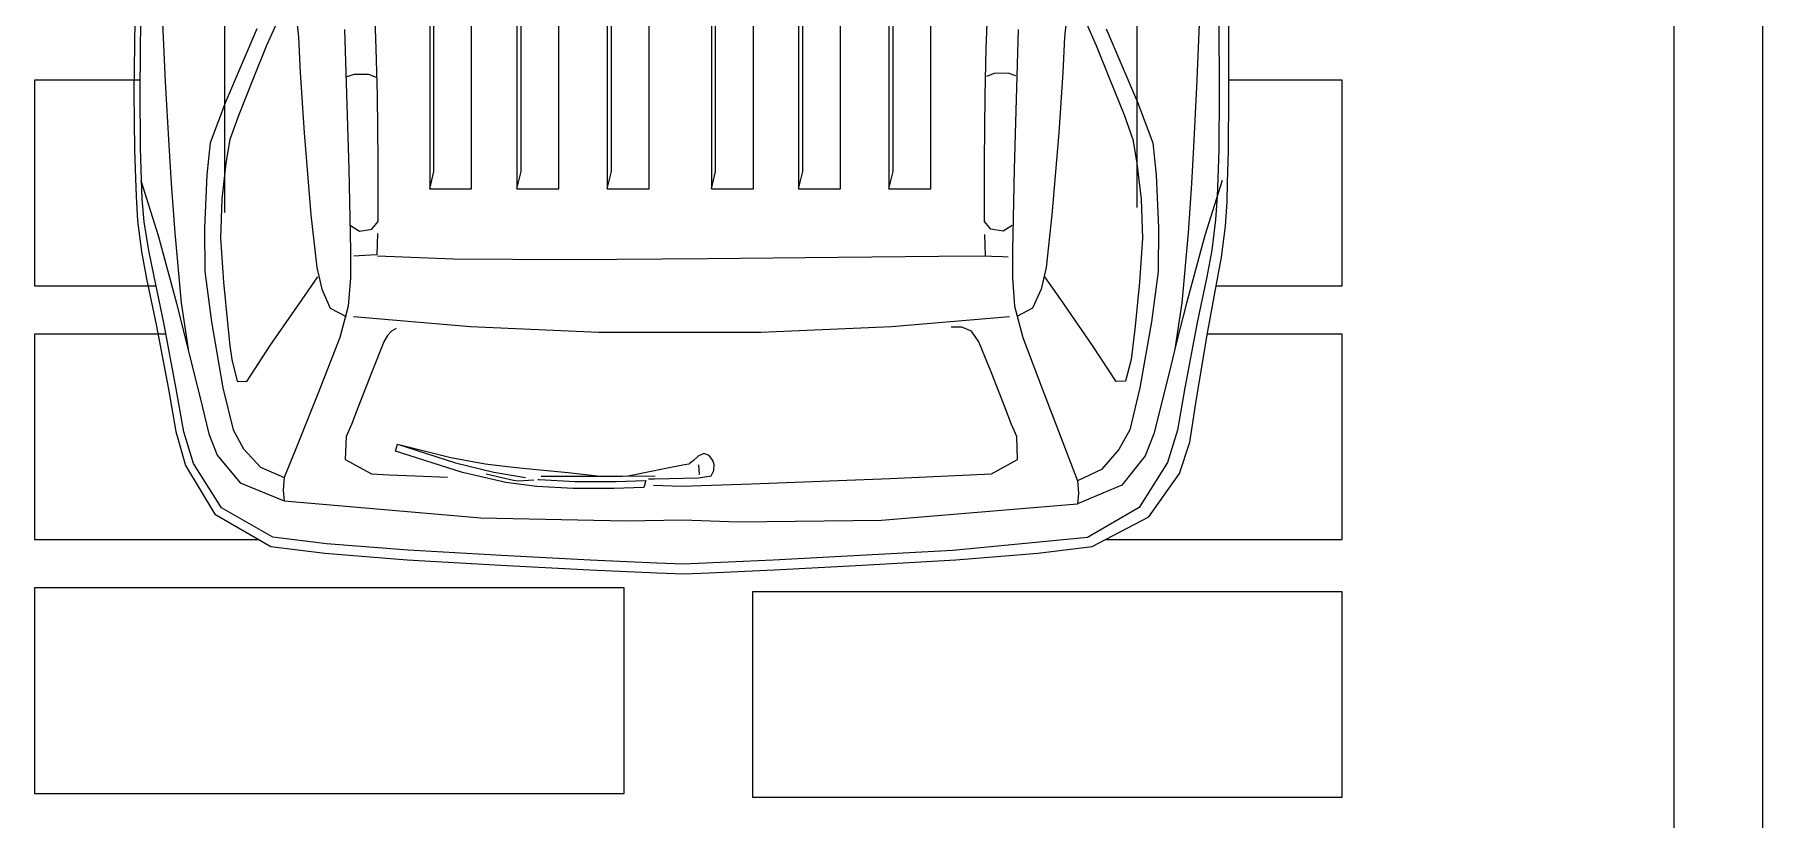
# Model space of a CAD drawing. Header units: millimetres. Extents: x -336 to -33, y -135 to 770.
# Drawn here: x -322.79 to -316.94, y 707.23 to 709.89 of the extents above; entities that cross this region are included whole.
import ezdxf

# ---------------------------------------------------------------- set-up
doc = ezdxf.new("R2010")
doc.units = ezdxf.units.MM
doc.header["$LTSCALE"] = 50
doc.header["$MEASUREMENT"] = 0
doc.layers.get('0').update_dxf_attribs({"linetype": 'CONTINUOUS'})
doc.layers.add('-HIDRO', color=8, linetype='CONTINUOUS')

# ---------------------------------------------------------------- blocks, each defined once
blk = doc.blocks.new('Austin Mini dessus')
at = {"color": 8, "flags": 128}
for points in [[(3.2164, 3.793), (3.0966, 3.7917)], [(3.0997, 3.8021), (3.2215, 3.8034)], [(3.316, 3.7921), (3.2164, 3.793)], [(3.2215, 3.8034), (3.3188, 3.8025)], [(3.3693, 3.7904), (3.316, 3.7921)], [(3.3188, 3.8025), (3.3675, 3.8008)], [(3.3675, 3.8008), (3.3972, 3.7998)], [(3.4015, 3.7895), (3.3693, 3.7904)], [(3.3706, 3.7916), (3.4639, 3.7624)], [(3.3972, 3.7998), (3.439, 3.7972)], [(3.4406, 3.7862), (3.4015, 3.7895)], [(3.439, 3.7972), (3.4912, 3.7905)], [(3.4894, 3.7783), (3.4406, 3.7862)], [(3.5334, 3.7691), (3.4894, 3.7783)], [(3.4912, 3.7905), (3.5375, 3.7819)], [(3.5375, 3.7819), (3.6147, 3.7659)], [(3.0661, 3.7568), (3.2036, 3.7505)], [(3.2036, 3.7505), (3.3106, 3.7441)], [(3.4639, 3.7624), (3.5784, 3.7316)], [(3.6119, 3.753), (3.5334, 3.7691)], [(3.7239, 3.7317), (3.6119, 3.753)], [(3.6147, 3.7659), (3.7245, 3.7448)], [(3.3106, 3.7441), (3.3759, 3.7402)], [(3.3759, 3.7402), (3.4593, 3.7344)], [(3.4593, 3.7344), (3.5777, 3.7235)], [(3.5777, 3.7235), (3.6563, 3.7118)], [(3.5784, 3.7316), (3.6421, 3.7153)], [(3.7964, 3.7192), (3.7239, 3.7317)], [(3.7245, 3.7448), (3.7958, 3.7324)], [(3.7958, 3.7324), (3.8536, 3.716)], [(3.8504, 3.7028), (3.7964, 3.7192)], [(3.6421, 3.7153), (3.6846, 3.7048)], [(3.6846, 3.7048), (3.7528, 3.688)], [(3.7528, 3.688), (3.8, 3.6763)], [(3.9251, 3.6552), (3.8504, 3.7028)], [(3.8536, 3.716), (3.9358, 3.6662)], [(3.2381, 3.6482), (3.3067, 3.6745)], [(3.3067, 3.6745), (3.361, 3.68)], [(3.361, 3.68), (3.4507, 3.6839)], [(3.4507, 3.6839), (3.525, 3.6834)], [(3.525, 3.6834), (3.6102, 3.6722)], [(3.6102, 3.6722), (3.7219, 3.6526)], [(3.8, 3.6763), (3.8361, 3.6624)], [(3.8361, 3.6624), (3.8831, 3.6237)], [(3.9358, 3.6662), (3.9909, 3.5714)], [(2.7871, 3.6502), (3.4246, 3.6502)], [(3.1134, 3.5955), (3.2381, 3.6482)], [(3.2592, 3.6259), (3.3014, 3.6408)], [(3.3014, 3.6408), (3.3411, 3.6477)], [(3.3411, 3.6477), (3.4025, 3.6546)], [(3.4025, 3.6546), (3.4682, 3.6568)], [(3.4682, 3.6568), (3.5432, 3.6518)], [(3.5432, 3.6518), (3.6174, 3.6446)], [(3.6174, 3.6446), (3.651, 3.6408)], [(3.651, 3.6408), (3.6741, 3.6378)], [(3.6741, 3.6378), (3.7107, 3.6285)], [(3.7219, 3.6526), (3.793, 3.6355)], [(3.793, 3.6355), (3.8251, 3.6178)], [(3.9748, 3.5682), (3.9251, 3.6552)], [(3.1417, 3.5787), (3.1969, 3.6007)], [(3.1969, 3.6007), (3.2592, 3.6259)], [(3.7113, 3.6124), (3.6503, 3.5725)], [(3.7107, 3.6285), (3.7113, 3.6124)], [(3.8251, 3.6178), (3.8563, 3.5892)], [(3.8831, 3.6237), (3.9133, 3.5491)], [(3.1044, 3.562), (3.1417, 3.5787)], [(3.6503, 3.5725), (3.5724, 3.5187)], [(3.8563, 3.5892), (3.8742, 3.5491)], [(3.9909, 3.5714), (4.0023, 3.48)], [(3.8253, 3.5293), (3.8742, 3.5491)], [(3.8742, 3.5491), (3.8804, 3.5498)], [(3.8804, 3.5498), (3.8953, 3.5506)], [(3.8953, 3.5506), (3.9133, 3.5491)], [(3.9133, 3.5491), (3.9421, 3.2156)], [(3.9862, 3.4773), (3.9748, 3.5682)], [(3.0636, 3.5315), (3.1275, 3.5247)], [(3.1275, 3.5247), (3.1878, 3.5219)], [(3.1878, 3.5219), (3.29, 3.5153)], [(3.29, 3.5153), (3.4288, 3.5036)], [(3.5724, 3.5187), (3.5339, 3.4917)], [(3.7236, 3.4885), (3.8253, 3.5293)], [(3.4288, 3.5036), (3.5179, 3.4935)], [(3.5179, 3.4935), (3.5549, 3.4854)], [(3.5549, 3.4854), (3.5868, 3.4709)], [(3.6368, 3.4545), (3.7236, 3.4885)], [(3.5836, 3.4404), (3.6368, 3.4545)], [(3.5868, 3.4709), (3.6013, 3.4438)], [(3.9969, 3.3387), (3.9862, 3.4773)], [(4.0023, 3.48), (4.0132, 3.3405)], [(3.1149, 3.4465), (3.3513, 3.4394)], [(3.1945, 3.4428), (3.1904, 3.4299)], [(3.1904, 3.4299), (3.1906, 3.4059)], [(3.3513, 3.4394), (3.4895, 3.4367)], [(3.4471, 3.4365), (3.4563, 3.4213)], [(3.4895, 3.4367), (3.5356, 3.4366)], [(3.4982, 3.4219), (3.4986, 3.4312)], [(3.5356, 3.4366), (3.5836, 3.4404)], [(3.6013, 3.4314), (3.6181, 3.2335)], [(3.756, 3.4243), (3.7841, 3.435)], [(3.7841, 3.435), (3.8045, 3.444)], [(3.8045, 3.444), (3.8435, 3.4455)], [(3.8435, 3.4455), (3.8675, 3.4012)], [(3.147, 3.3929), (3.0481, 3.3965)], [(3.1906, 3.4059), (3.1955, 3.3932)], [(3.4534, 3.4004), (3.4403, 3.3899)], [(3.4563, 3.4213), (3.4534, 3.4004)], [(3.4969, 3.3921), (3.4973, 3.4027)], [(3.4973, 3.4027), (3.4982, 3.4219)], [(3.6439, 3.38), (3.6968, 3.4013)], [(3.6968, 3.4013), (3.756, 3.4243)], [(3.8675, 3.4012), (3.8692, 3.3713)], [(3.2267, 3.3909), (3.147, 3.3929)], [(3.3378, 3.39), (3.2267, 3.3909)], [(3.4403, 3.3899), (3.3378, 3.39)], [(3.4605, 3.391), (3.4969, 3.3921)], [(3.4984, 3.3906), (3.5032, 3.2619)], [(3.6215, 3.3593), (3.6261, 3.3671)], [(3.6261, 3.3671), (3.6334, 3.3741)], [(3.6334, 3.3741), (3.6439, 3.38)], [(3.8692, 3.3713), (3.8712, 3.3271)], [(3.8294, 3.3605), (3.8176, 3.3569)], [(3.8176, 3.3569), (3.8402, 3.2669)], [(3.8176, 3.3569), (3.8491, 3.259)], [(3.8656, 3.2467), (3.8294, 3.3605)], [(4.0064, 3.181), (3.9969, 3.3387)], [(4.0132, 3.3405), (4.0227, 3.1819)], [(3.8712, 3.3271), (3.8736, 3.2722)], [(1.521, 3.3024), (3.3849, 3.3024)], [(3.3552, 3.2953), (1.5269, 3.296)], [(3.3849, 3.3024), (3.3552, 3.2953)], [(3.3849, 3.3024), (3.3849, 3.2314)], [(3.5032, 3.2619), (3.5043, 3.0618)], [(3.8402, 3.2669), (3.8508, 3.2084)], [(3.8491, 3.259), (3.8648, 3.1939)], [(3.3849, 3.2314), (1.521, 3.2314)], [(3.6181, 3.2335), (3.6277, 3.0159)], [(3.8822, 3.1732), (3.8656, 3.2467)], [(3.8508, 3.2084), (3.8565, 3.1612)], [(3.8648, 3.1939), (3.8741, 3.1401)], [(3.868, 3.2065), (3.8741, 3.1805)], [(3.9421, 3.2156), (3.9474, 2.9699)], [(3.8565, 3.1612), (3.8604, 3.1213)], [(3.8741, 3.1805), (3.8782, 3.1603)], [(3.8893, 3.1208), (3.8822, 3.1732)], [(4.0139, 3.0308), (4.0064, 3.181)], [(4.0227, 3.1819), (4.0303, 3.0312)], [(1.521, 3.1548), (3.3849, 3.1548)], [(1.521, 3.1548), (3.3849, 3.1548)], [(3.3552, 3.1477), (1.5269, 3.1484)], [(3.3849, 3.1548), (3.3552, 3.1477)], [(3.3849, 3.1548), (3.3849, 3.0838)], [(3.8797, 3.1523), (3.8778, 3.1263)], [(3.8782, 3.1603), (3.8797, 3.1523)], [(3.8604, 3.1213), (3.8653, 3.0676)], [(3.8718, 3.1136), (3.8718, 3.0663)], [(3.8772, 3.1193), (3.8773, 3.1186)], [(3.8773, 3.1186), (3.8774, 3.1179)], [(3.8774, 3.1179), (3.8775, 3.1172)], [(3.8775, 3.1172), (3.8809, 3.056)], [(3.8927, 3.0595), (3.8893, 3.1208)], [(3.3849, 3.0838), (1.521, 3.0838)], [(3.5043, 3.0618), (3.503, 2.8311)], [(3.8653, 3.0676), (3.8715, 3.0137)], [(3.8718, 3.0663), (3.8715, 2.9763)], [(3.8809, 3.056), (3.8809, 2.9867)], [(3.8927, 2.9903), (3.8927, 3.0595)], [(3.6277, 3.0159), (3.6279, 2.8795)], [(4.019, 2.9175), (4.0139, 3.0308)], [(4.0303, 3.0312), (4.0353, 2.9173)], [(1.521, 3.0018), (3.3849, 3.0018)], [(1.521, 3.0017), (3.3849, 3.0017)], [(3.3552, 2.9947), (1.5269, 2.9954)], [(3.3849, 3.0017), (3.3552, 2.9947)], [(3.3849, 3.0018), (3.3849, 2.9307)], [(3.8809, 2.9867), (3.8793, 2.9363)], [(3.8911, 2.9399), (3.8927, 2.9903)], [(3.8717, 2.9689), (3.8581, 2.9022)], [(3.8715, 2.9763), (3.8713, 2.9207)], [(3.9474, 2.9699), (3.9456, 2.8742)], [(3.3849, 2.9307), (1.521, 2.9307)], [(3.8764, 2.9319), (3.8763, 2.9214)], [(3.8793, 2.9363), (3.8911, 2.9399)], [(3.8581, 2.9022), (3.8521, 2.8707)], [(3.8763, 2.9214), (3.8745, 2.8469)], [(3.8871, 2.9232), (3.8888, 2.876)], [(4.0208, 2.8728), (4.019, 2.9175)], [(4.0353, 2.9173), (4.0372, 2.8721)], [(3.6279, 2.8795), (3.6277, 2.7413)], [(3.8521, 2.8707), (3.8507, 2.8629)], [(3.8888, 2.876), (3.8844, 2.7575)], [(3.9456, 2.8742), (3.9489, 2.78)], [(4.0141, 2.7205), (4.0208, 2.8728)], [(4.0372, 2.8721), (4.0353, 2.829)], [(3.8333, 2.8378), (3.8378, 2.8476)], [(3.8378, 2.8476), (3.8458, 2.8564)], [(3.8458, 2.8564), (3.8507, 2.8629)], [(3.8688, 2.8456), (3.8527, 2.8468)], [(3.8745, 2.8469), (3.8712, 2.8257)], [(1.521, 2.8252), (3.3849, 2.8252)], [(1.521, 2.8252), (3.3849, 2.8252)], [(3.3552, 2.8181), (1.5269, 2.8188)], [(3.3849, 2.8252), (3.3552, 2.8181)], [(3.3849, 2.8252), (3.3849, 2.7542)], [(3.503, 2.8311), (3.5007, 2.6103)], [(3.8369, 2.8289), (3.8333, 2.8378)], [(3.8449, 2.8226), (3.8369, 2.8289)], [(3.8518, 2.8207), (3.8449, 2.8226)], [(3.8621, 2.821), (3.8518, 2.8207)], [(3.8712, 2.8257), (3.8621, 2.821)], [(4.0353, 2.829), (4.0303, 2.7187)], [(3.3849, 2.7542), (1.521, 2.7542)], [(3.8844, 2.7575), (3.8754, 2.5224)], [(3.9489, 2.78), (3.9462, 2.5372)], [(3.6277, 2.7413), (3.6181, 2.5203)], [(3.9974, 2.4164), (4.0141, 2.7205)], [(4.0303, 2.7187), (4.0227, 2.5701)], [(1.521, 2.6777), (3.3849, 2.6777)], [(1.521, 2.6776), (3.3849, 2.6776)], [(3.3552, 2.6705), (1.5269, 2.6712)], [(3.3849, 2.6776), (3.3552, 2.6705)], [(3.3849, 2.6777), (3.3849, 2.6066)], [(3.3849, 2.6066), (1.521, 2.6066)], [(3.5007, 2.6103), (3.4987, 2.4401)], [(4.0227, 2.5701), (4.0132, 2.4114)], [(1.521, 2.5246), (3.3849, 2.5246)], [(1.521, 2.5246), (3.3849, 2.5246)], [(3.3552, 2.5175), (1.5269, 2.5182)], [(3.3849, 2.5246), (3.3552, 2.5175)], [(3.3849, 2.5246), (3.3849, 2.4536)], [(3.6181, 2.5203), (3.6013, 2.3205)], [(3.8754, 2.5224), (3.8675, 2.3507)], [(3.9462, 2.5372), (3.9187, 2.2052)], [(3.3849, 2.4536), (1.521, 2.4536)], [(3.4987, 2.4401), (3.4984, 2.3614)], [(3.6192, 2.401), (3.619, 2.419)], [(3.6261, 2.3848), (3.6192, 2.401)], [(3.9754, 2.1881), (3.9974, 2.4164)], [(4.0132, 2.4114), (4.0023, 2.272)], [(3.6439, 2.372), (3.6261, 2.3848)], [(3.6968, 2.3507), (3.6439, 2.372)], [(3.147, 2.3596), (3.0481, 2.356)], [(3.2267, 2.3616), (3.147, 2.3596)], [(3.189, 2.3226), (3.1892, 2.3465)], [(3.1892, 2.3465), (3.1942, 2.3592)], [(3.3378, 2.3625), (3.2267, 2.3616)], [(3.4403, 2.3625), (3.3378, 2.3625)], [(3.4534, 2.352), (3.4403, 2.3625)], [(3.4563, 2.3312), (3.4534, 2.352)], [(3.462, 2.3625), (3.4984, 2.3614)], [(3.4984, 2.3614), (3.4988, 2.3509)], [(3.4988, 2.3509), (3.4997, 2.3317)], [(3.756, 2.3277), (3.6968, 2.3507)], [(3.8675, 2.3507), (3.8435, 2.3065)], [(3.1149, 2.3055), (3.3513, 2.3125)], [(3.1931, 2.3097), (3.189, 2.3226)], [(3.3513, 2.3125), (3.4895, 2.3152)], [(3.4471, 2.3159), (3.4563, 2.3312)], [(3.4895, 2.3152), (3.5356, 2.3154)], [(3.4997, 2.3317), (3.5002, 2.3223)], [(3.5356, 2.3154), (3.5836, 2.3116)], [(3.7841, 2.317), (3.756, 2.3277)], [(3.8045, 2.308), (3.7841, 2.317)], [(3.5836, 2.3116), (3.6368, 2.2975)], [(3.5868, 2.2811), (3.6013, 2.3081)], [(3.6368, 2.2975), (3.725, 2.2641)], [(3.8435, 2.3065), (3.8045, 2.308)], [(3.4288, 2.2483), (3.5179, 2.2584)], [(3.5179, 2.2584), (3.5549, 2.2666)], [(3.5724, 2.2333), (3.5339, 2.2602)], [(3.5549, 2.2666), (3.5868, 2.2811)], [(3.725, 2.2641), (3.8293, 2.2244)], [(4.0023, 2.272), (3.9909, 2.1805)], [(3.0636, 2.2205), (3.1275, 2.2272)], [(3.1275, 2.2272), (3.1878, 2.23)], [(3.1878, 2.23), (3.29, 2.2366)], [(3.29, 2.2366), (3.4288, 2.2483)], [(3.6503, 2.1795), (3.5724, 2.2333)], [(3.8293, 2.2244), (3.8797, 2.2052)], [(3.8604, 2.1645), (3.8797, 2.2052)], [(3.8797, 2.2052), (3.8859, 2.2044)], [(3.8859, 2.2044), (3.9007, 2.2036)], [(3.8872, 2.13), (3.9187, 2.2052)], [(3.9007, 2.2036), (3.9187, 2.2052)], [(3.1044, 2.19), (3.1417, 2.1733)], [(3.1417, 2.1733), (3.1969, 2.1512)], [(3.7113, 2.1396), (3.6503, 2.1795)], [(3.9249, 2.1008), (3.9754, 2.1881)], [(3.9909, 2.1805), (3.9406, 2.0845)], [(3.1134, 2.1564), (3.2381, 2.1037)], [(3.1969, 2.1512), (3.2592, 2.1261)], [(3.7107, 2.1235), (3.7113, 2.1396)], [(3.8265, 2.1348), (3.8604, 2.1645)], [(3.2592, 2.1261), (3.3014, 2.1112)], [(3.3014, 2.1112), (3.3411, 2.1043)], [(3.6174, 2.1074), (3.651, 2.1112)], [(3.651, 2.1112), (3.6741, 2.1142)], [(3.6741, 2.1142), (3.7107, 2.1235)], [(3.7219, 2.0993), (3.793, 2.1165)], [(3.793, 2.1165), (3.8265, 2.1348)], [(3.8375, 2.0902), (3.8872, 2.13)], [(2.7825, 2.1047), (3.4166, 2.1047)], [(3.2381, 2.1037), (3.3067, 2.0774)], [(3.3411, 2.1043), (3.4025, 2.0974)], [(3.4025, 2.0974), (3.4682, 2.0952)], [(3.4682, 2.0952), (3.5432, 2.1001)], [(3.525, 2.0686), (3.6102, 2.0798)], [(3.5432, 2.1001), (3.6174, 2.1074)], [(3.6102, 2.0798), (3.7219, 2.0993)], [(3.8, 2.0757), (3.8375, 2.0902)], [(3.8485, 2.0526), (3.9249, 2.1008)], [(3.9406, 2.0845), (3.8672, 2.0324)], [(3.3067, 2.0774), (3.361, 2.072)], [(3.361, 2.072), (3.4507, 2.0681)], [(3.4507, 2.0681), (3.525, 2.0686)], [(3.6846, 2.0471), (3.7528, 2.064)], [(3.7528, 2.064), (3.8, 2.0757)], [(3.7937, 2.0359), (3.8485, 2.0526)], [(3.4593, 2.0176), (3.5777, 2.0285)], [(3.4639, 1.9896), (3.5784, 2.0204)], [(3.5777, 2.0285), (3.6563, 2.0402)], [(3.5784, 2.0204), (3.6421, 2.0366)], [(3.6114, 2.0021), (3.722, 2.0234)], [(3.6421, 2.0366), (3.6846, 2.0471)], [(3.722, 2.0234), (3.7937, 2.0359)], [(3.8672, 2.0324), (3.8141, 2.0148)], [(3.0784, 1.9981), (3.2127, 2.0036)], [(3.2127, 2.0036), (3.3138, 2.0086)], [(3.3138, 2.0086), (3.3759, 2.0118)], [(3.3759, 2.0118), (3.4593, 2.0176)], [(3.5337, 1.986), (3.6114, 2.0021)], [(3.7404, 2.0035), (3.6262, 1.9845)], [(3.8141, 2.0148), (3.7404, 2.0035)], [(3.0983, 1.9654), (3.2215, 1.965)], [(3.2215, 1.965), (3.3188, 1.9659)], [(3.3188, 1.9659), (3.3675, 1.9676)], [(3.3675, 1.9676), (3.3972, 1.9685)], [(3.3706, 1.9603), (3.4639, 1.9896)], [(3.3972, 1.9685), (3.4375, 1.9711)], [(3.4375, 1.9711), (3.4886, 1.9776)], [(3.4886, 1.9776), (3.5337, 1.986)], [(3.5466, 1.9696), (3.5003, 1.961)], [(3.6262, 1.9845), (3.5466, 1.9696)], [(3.2215, 1.9486), (3.0983, 1.949)], [(3.3211, 1.9494), (3.2215, 1.9486)], [(3.3742, 1.9509), (3.3211, 1.9494)], [(3.4063, 1.9517), (3.3742, 1.9509)], [(3.448, 1.9543), (3.4063, 1.9517)], [(3.5003, 1.961), (3.448, 1.9543)]]:
    blk.add_lwpolyline(points, dxfattribs=at)

msp = doc.modelspace()

# ---------------------------------------------------------------- linework, layer by layer
at = {"layer": '-HIDRO', "linetype": 'Continuous'}
for p, q in [((-316.9353, 753.4228), (-316.9353, 703.4228)), ((-317.2353, 753.1228), (-317.2353, 703.7228))]:
    msp.add_line(p, q, dxfattribs=at)
for points in [[(-322.4313, 709.7343), (-322.7893, 709.7343), (-322.7893, 709.0377), (-322.3773, 709.0377)], [(-318.7859, 709.0377), (-318.3589, 709.0377), (-318.3589, 709.7343), (-318.743, 709.7343)], [(-322.3443, 708.8742), (-322.7893, 708.8742), (-322.7893, 708.1776), (-322.0285, 708.1776)], [(-319.1624, 708.1776), (-318.3589, 708.1776), (-318.3589, 708.8742), (-318.8162, 708.8742)]]:
    msp.add_lwpolyline(points, dxfattribs=at)
for points in [[(-322.7893, 708.0141), (-322.7893, 707.3175), (-320.7912, 707.3175), (-320.7912, 708.0141)], [(-320.357, 708.0012), (-320.357, 707.3045), (-318.3589, 707.3045), (-318.3589, 708.0012)], [(-320.357, 708.0012), (-320.357, 707.3045), (-318.3589, 707.3045), (-318.3589, 708.0012)]]:
    msp.add_lwpolyline(points, close=True, dxfattribs=at)

# ---------------------------------------------------------------- block references
at = {"layer": '-HIDRO', "xscale": -2, "yscale": 2, "zscale": 2, "rotation": 90}
msp.add_blockref('Austin Mini dessus', (-314.8457, 716.1361), dxfattribs=at)

doc.saveas('drawing.dxf')
